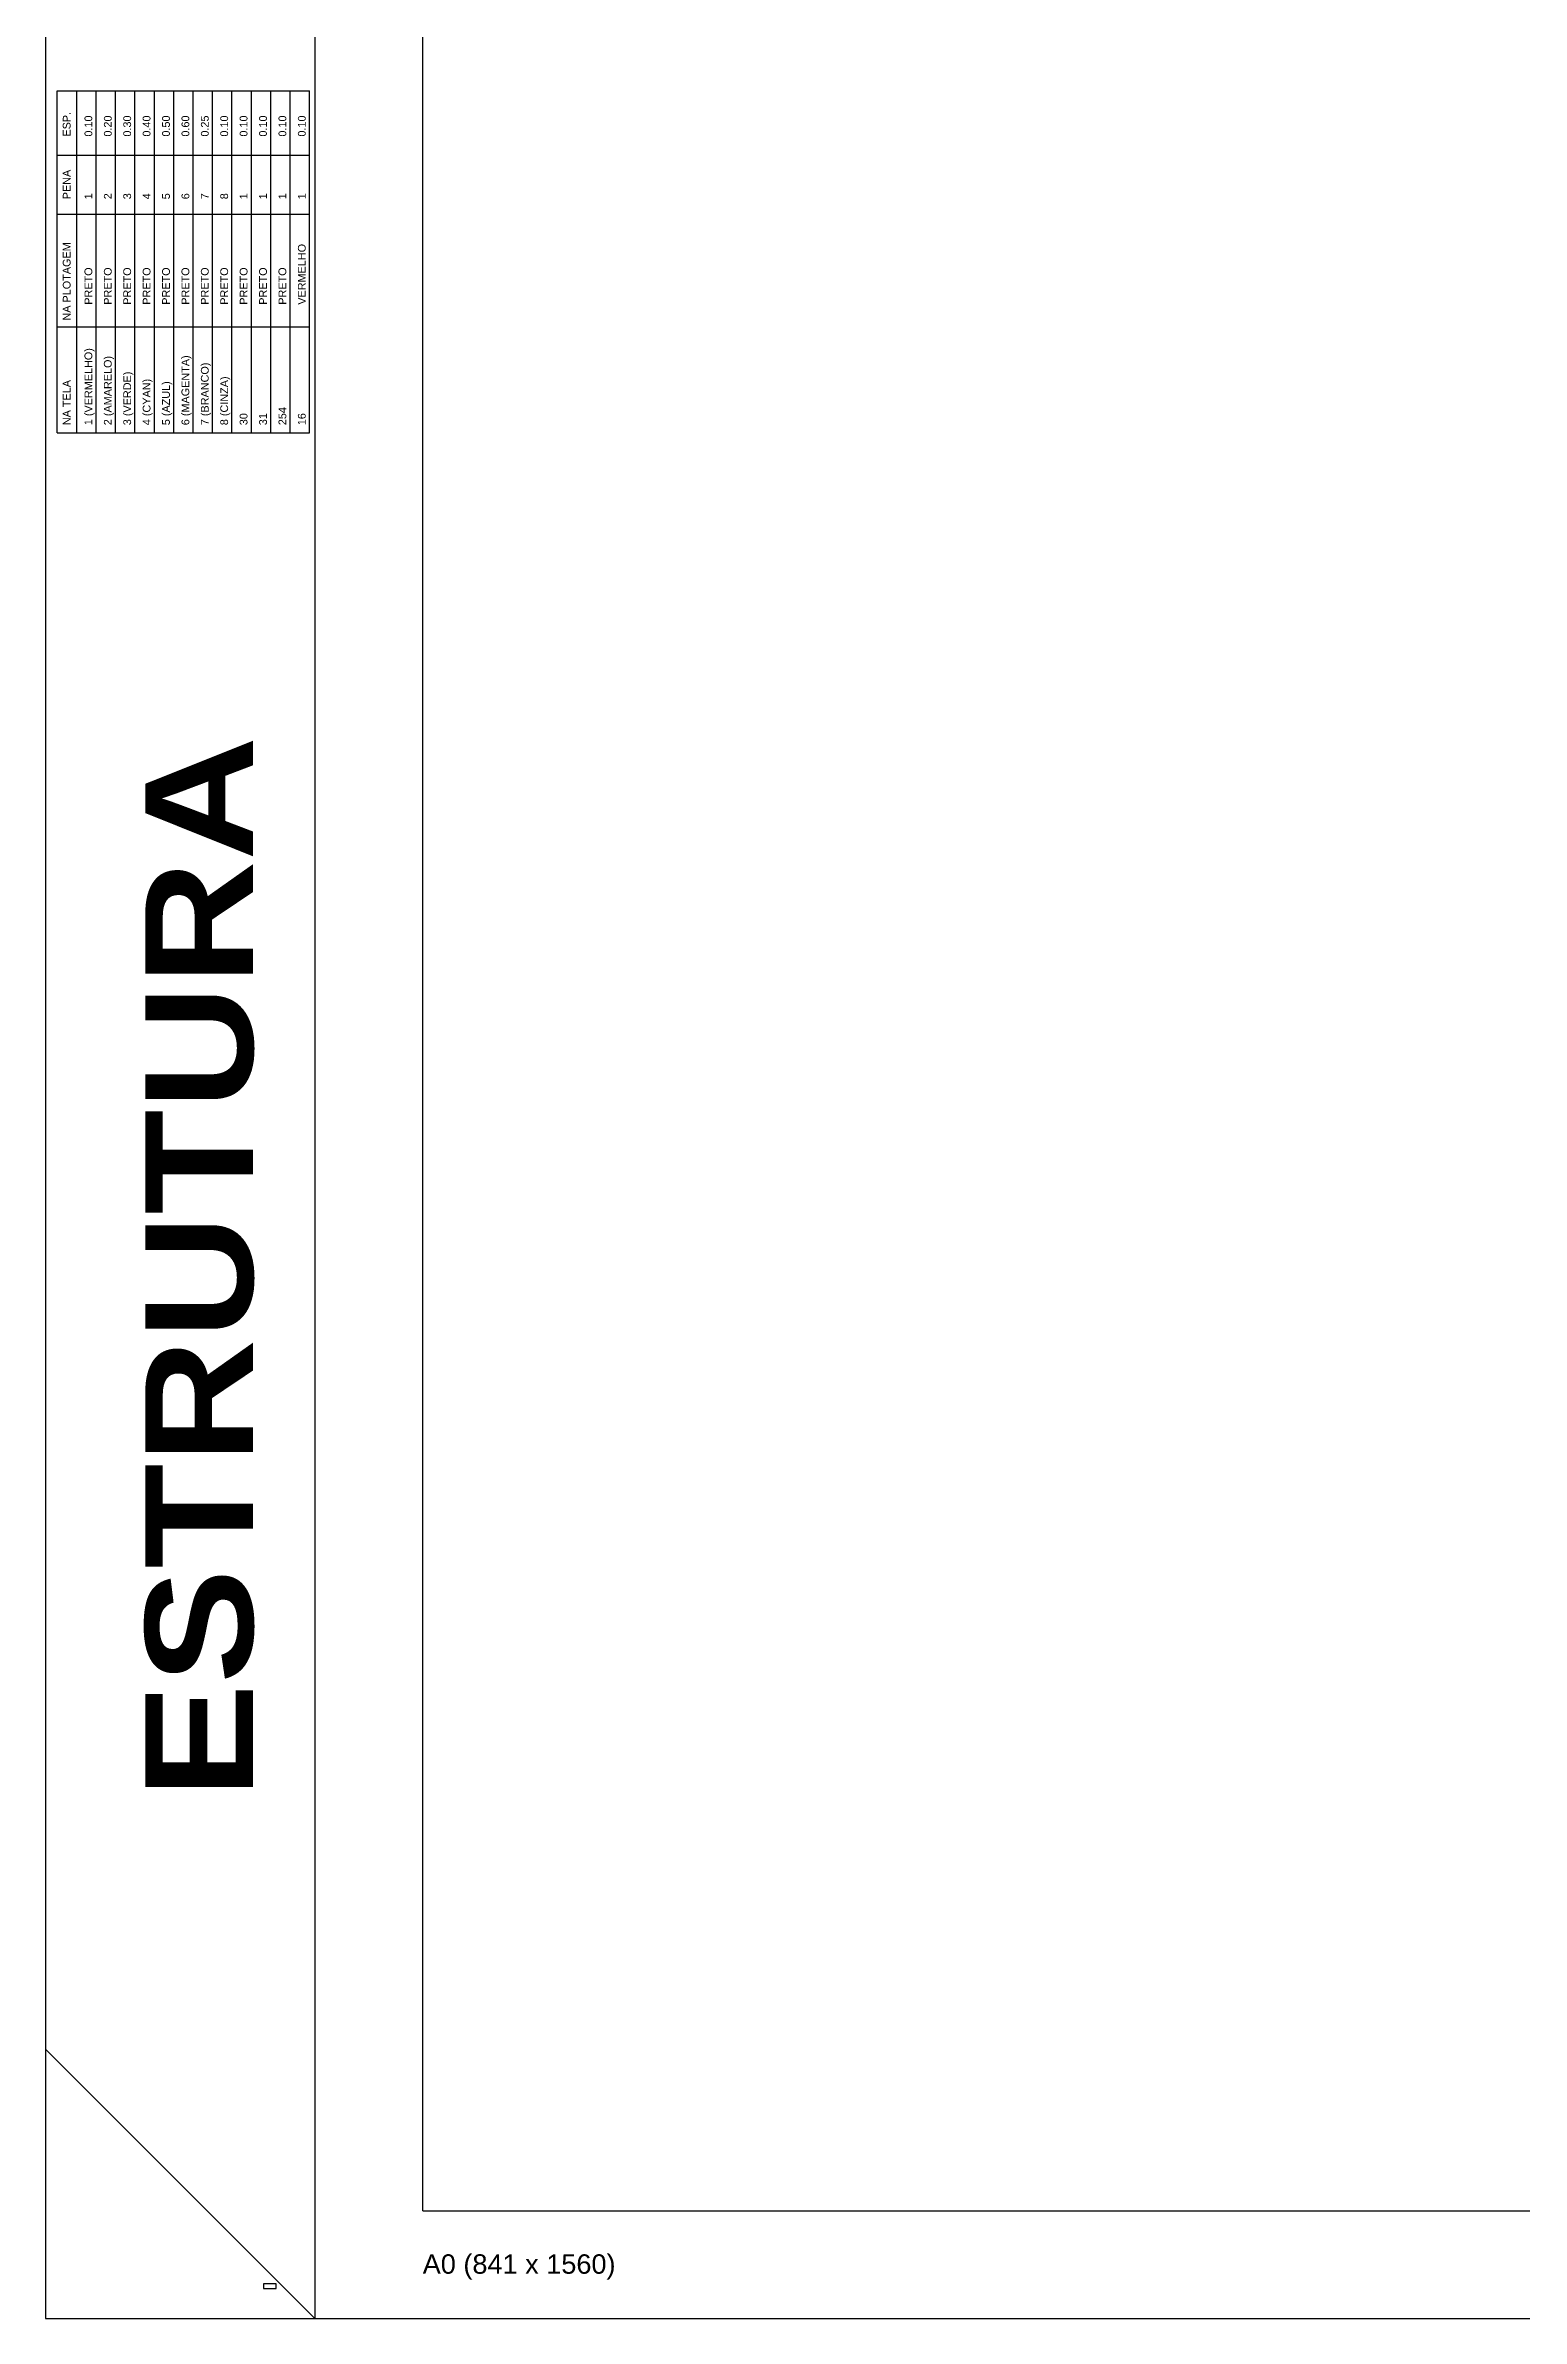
# Model space of a CAD drawing. Extents: x 0 to 5945, y 0 to 4205.
# Drawn here: x 0 to 685, y 0 to 1055 of the extents above; entities that cross this region are included whole.
import ezdxf

# ---------------------------------------------------------------- set-up
doc = ezdxf.new("R2010")
doc.units = 0
doc.header["$MEASUREMENT"] = 0
for name, color, linetype in [('MTH-179', 1, 'CONTINUOUS'), ('MTH-230', 1, 'CONTINUOUS'), ('MTH-FACE-VIGA', 7, 'CONTINUOUS'), ('MTH-MARGEM', 5, 'CONTINUOUS'), ('MTH-TXT-NEGRITO', 5, 'CONTINUOUS')]:
    doc.layers.add(name, color=color, linetype=linetype)
doc.styles.add('TQS_ARIAL', font='arial.ttf')
doc.styles.add('TQS_ARIAL_BLACK', font='ariblk.ttf')

msp = doc.modelspace()

# ---------------------------------------------------------------- linework, layer by layer
at = {"layer": 'MTH-179', "linetype": 'Continuous'}
for p, q in [((0, 4205.000488), (0, 0)), ((125.000008, 4205.000488), (125.000008, 0)), ((0, 125.000008), (125.000008, 0)), ((0, 0), (5945, 0))]:
    msp.add_line(p, q, dxfattribs=at)
at = {"layer": 'MTH-230', "linetype": 'Continuous'}
for p, q in [((5.500004, 1033.733895), (122.500004, 1033.733895)), ((5.500004, 1003.791888), (122.500004, 1003.791888)), ((5.500004, 976.517784), (122.500004, 976.517784)), ((5.500004, 924.218987), (122.500004, 924.218987)), ((5.500004, 874.953865), (122.500004, 874.953865))]:
    msp.add_line(p, q, dxfattribs=at)
for points in [[(5.500004, 874.953865), (5.500004, 1033.733895)], [(14.500004, 874.953865), (14.500004, 1033.733895)], [(23.500004, 874.953865), (23.500004, 1033.733895)], [(32.500004, 874.953865), (32.500004, 1033.733895)], [(41.500004, 874.953865), (41.500004, 1033.733895)], [(50.500004, 874.953865), (50.500004, 1033.733895)], [(59.500004, 874.953865), (59.500004, 1033.733895)], [(68.500004, 874.953865), (68.500004, 1033.733895)], [(77.500004, 874.953865), (77.500004, 1033.733895)], [(86.500004, 874.953865), (86.500004, 1033.733895)], [(95.500004, 874.953865), (95.500004, 1033.733895)], [(104.500004, 874.953865), (104.500004, 1033.733895)], [(113.500004, 874.953865), (113.500004, 1033.733895)], [(122.500004, 874.953865), (122.500004, 1033.733895)]]:
    msp.add_lwpolyline(points, dxfattribs=at)
at = {"layer": 'MTH-FACE-VIGA', "linetype": 'Continuous'}
msp.add_lwpolyline([(101.183988, 13.909123), (107.043679, 13.909123), (107.043679, 16.041496), (101.183988, 16.041496), (101.183988, 13.909123)], dxfattribs=at)
at = {"layer": 'MTH-MARGEM', "linetype": 'Continuous'}
for p, q in [((175, 49.999954), (175, 4155.000488)), ((175, 50), (5895, 50))]:
    msp.add_line(p, q, dxfattribs=at)

# ---------------------------------------------------------------- texts
at = {"layer": 'MTH-179', "linetype": 'Continuous', "style": 'TQS_ARIAL'}
msp.add_text('A0 (841 x 1560)', height=9, dxfattribs=at).set_placement((175, 20.792392))
at = {"layer": 'MTH-230', "linetype": 'Continuous', "style": 'TQS_ARIAL'}
for s, p in [('ESP.', (11.637873, 1012.472478)), ('0.10', (21.71081, 1012.472478)), ('0.20', (30.71081, 1012.472478)), ('0.30', (39.71081, 1012.472478)), ('0.40', (48.71081, 1012.472478)), ('0.50', (57.71081, 1012.472478)), ('0.60', (66.71081, 1012.472478)), ('0.25', (75.71081, 1012.472478)), ('0.10', (84.71081, 1012.472478)), ('0.10', (93.71081, 1012.472478)), ('0.10', (102.71081, 1012.472478)), ('0.10', (111.71081, 1012.472478)), ('0.10', (120.71081, 1012.472478)), ('PENA', (11.637873, 983.3893)), ('1', (21.71081, 983.3893)), ('2', (30.71081, 983.3893)), ('3', (39.71081, 983.3893)), ('4', (48.71081, 983.3893)), ('5', (57.71081, 983.3893)), ('6', (66.71081, 983.3893)), ('7', (75.71081, 983.3893)), ('8', (84.71081, 983.3893)), ('1', (93.71081, 983.3893)), ('1', (102.71081, 983.3893)), ('1', (111.71081, 983.3893)), ('1', (120.71081, 983.3893)), ('NA PLOTAGEM', (11.637873, 927.111306)), ('VERMELHO', (120.71081, 934.454788)), ('PRETO', (21.71081, 934.454788)), ('PRETO', (30.71081, 934.454788)), ('PRETO', (39.71081, 934.454788)), ('PRETO', (48.71081, 934.454788)), ('PRETO', (57.71081, 934.454788)), ('PRETO', (66.71081, 934.454788)), ('PRETO', (75.71081, 934.454788)), ('PRETO', (84.71081, 934.454788)), ('PRETO', (93.71081, 934.454788)), ('PRETO', (102.71081, 934.454788)), ('PRETO', (111.71081, 934.454788)), ('1 (VERMELHO)', (21.71081, 878.553865)), ('2 (AMARELO)', (30.71081, 878.553865)), ('6 (MAGENTA)', (66.71081, 878.553865)), ('7 (BRANCO)', (75.71081, 878.553865)), ('NA TELA', (11.637873, 878.553865)), ('3 (VERDE)', (39.71081, 878.553865)), ('4 (CYAN)', (48.71081, 878.553865)), ('5 (AZUL)', (57.71081, 878.553865)), ('8 (CINZA)', (84.71081, 878.553865)), ('254', (111.71081, 878.553865)), ('30', (93.71081, 878.553865)), ('31', (102.71081, 878.553865)), ('16', (120.71081, 878.553865))]:
    msp.add_text(s, height=3.6, rotation=90, dxfattribs=at).set_placement(p)
at = {"layer": 'MTH-FACE-VIGA', "linetype": 'Continuous', "style": 'TQS_ARIAL'}
msp.add_text('I:\\PROJ2024\\P24-001 - CAPREM - PEDRA AZUL- DIAMOND\\Logotipo\\Caprem.bmp', height=0.030033, dxfattribs=at).set_placement((101.225253, 14.97531))
at = {"layer": 'MTH-TXT-NEGRITO', "linetype": 'Continuous', "style": 'TQS_ARIAL_BLACK'}
msp.add_text('ESTRUTURA', height=50, rotation=90, dxfattribs=at).set_placement((96.272447, 241.272439))

doc.saveas('drawing.dxf')
